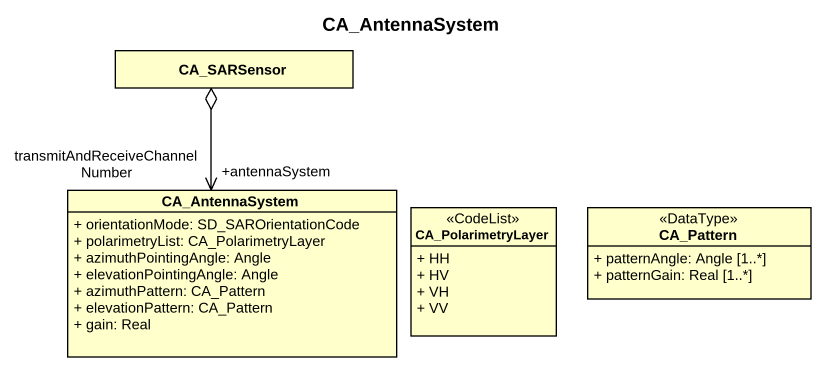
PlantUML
@startuml
title CA_AntennaSystem
hide circle
hide empty members
skinparam classAttributeIconSize 0
class CA_SARSensor
class CA_AntennaSystem {
  + orientationMode: SD_SAROrientationCode
  + polarimetryList: CA_PolarimetryLayer
  + azimuthPointingAngle: Angle
  + elevationPointingAngle: Angle
  + azimuthPattern: CA_Pattern
  + elevationPattern: CA_Pattern
  + gain: Real
}
class CA_PolarimetryLayer <<CodeList>> {
  + HH
  + HV
  + VH
  + VV
}
class CA_Pattern <<DataType>> {
  + patternAngle: Angle [1..*]
  + patternGain: Real [1..*]
}
CA_AntennaSystem "+antennaSystem\ntransmitAndReceiveChannelNumber" <-up-o CA_SARSensor
@enduml
